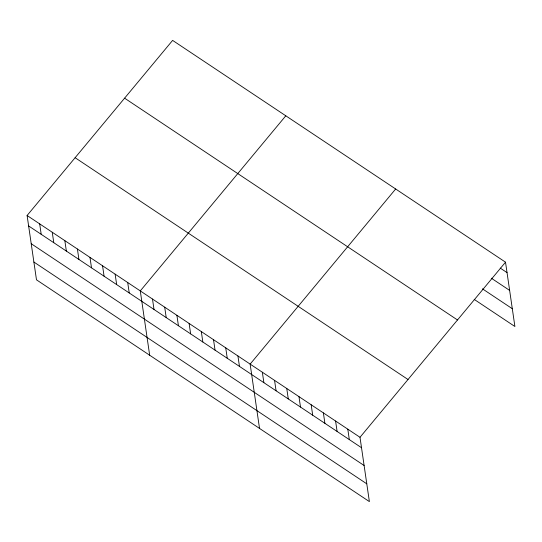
<?xml version="1.0" encoding="UTF-8"?>
<svg xmlns="http://www.w3.org/2000/svg" width="542" height="542" viewBox="0 0 542 542"><rect width="100%" height="100%" fill="white"/><g stroke="black" fill="none" stroke-linecap="round" stroke-linejoin="round"><path stroke-width="0.81" d="M27.1 215.499L359.996 437.292L369.38 501.607L36.483 279.821L27.1 215.499L172.62 40.393L505.517 262.179L514.9 326.501L474.209 299.394M285.803 115.798L140.283 290.912L149.667 355.227M395.66 188.989L250.14 364.102L259.523 428.417M359.996 437.292L505.517 262.179M500.259 268.1L507.041 272.619M491.323 278.202L509.636 290.397M482.468 288.839L512.305 308.716M124.599 98.177L457.495 319.97M75.121 157.715L408.018 379.508M28.624 225.939L361.521 447.726M31.219 243.717L364.116 465.51M33.889 262.037L366.792 483.83M347.795 429.162L349.312 439.596M335.586 421.026L337.11 431.466M323.378 412.896L324.902 423.329M311.176 404.766L312.693 415.199M298.967 396.629L300.492 407.069M286.759 388.499L288.283 398.932M274.557 380.362L276.074 390.802M262.348 372.232L263.873 382.672M237.938 355.965L239.456 366.406M225.729 347.835L227.254 358.269M213.521 339.705L215.045 350.139M201.319 331.568L202.837 342.009M189.111 323.438L190.635 333.872M176.902 315.308L178.426 325.742M164.7 307.172L166.218 317.612M152.492 299.042L154.016 309.475M127.709 282.531L129.233 292.965M115.134 274.15L116.659 284.591M102.56 265.77L104.078 276.21M89.979 257.396L91.503 267.829M77.404 249.015L78.929 259.449M64.83 240.634L66.354 251.075M52.256 232.261L53.773 242.694M39.674 223.88L41.199 234.313"/></g></svg>
